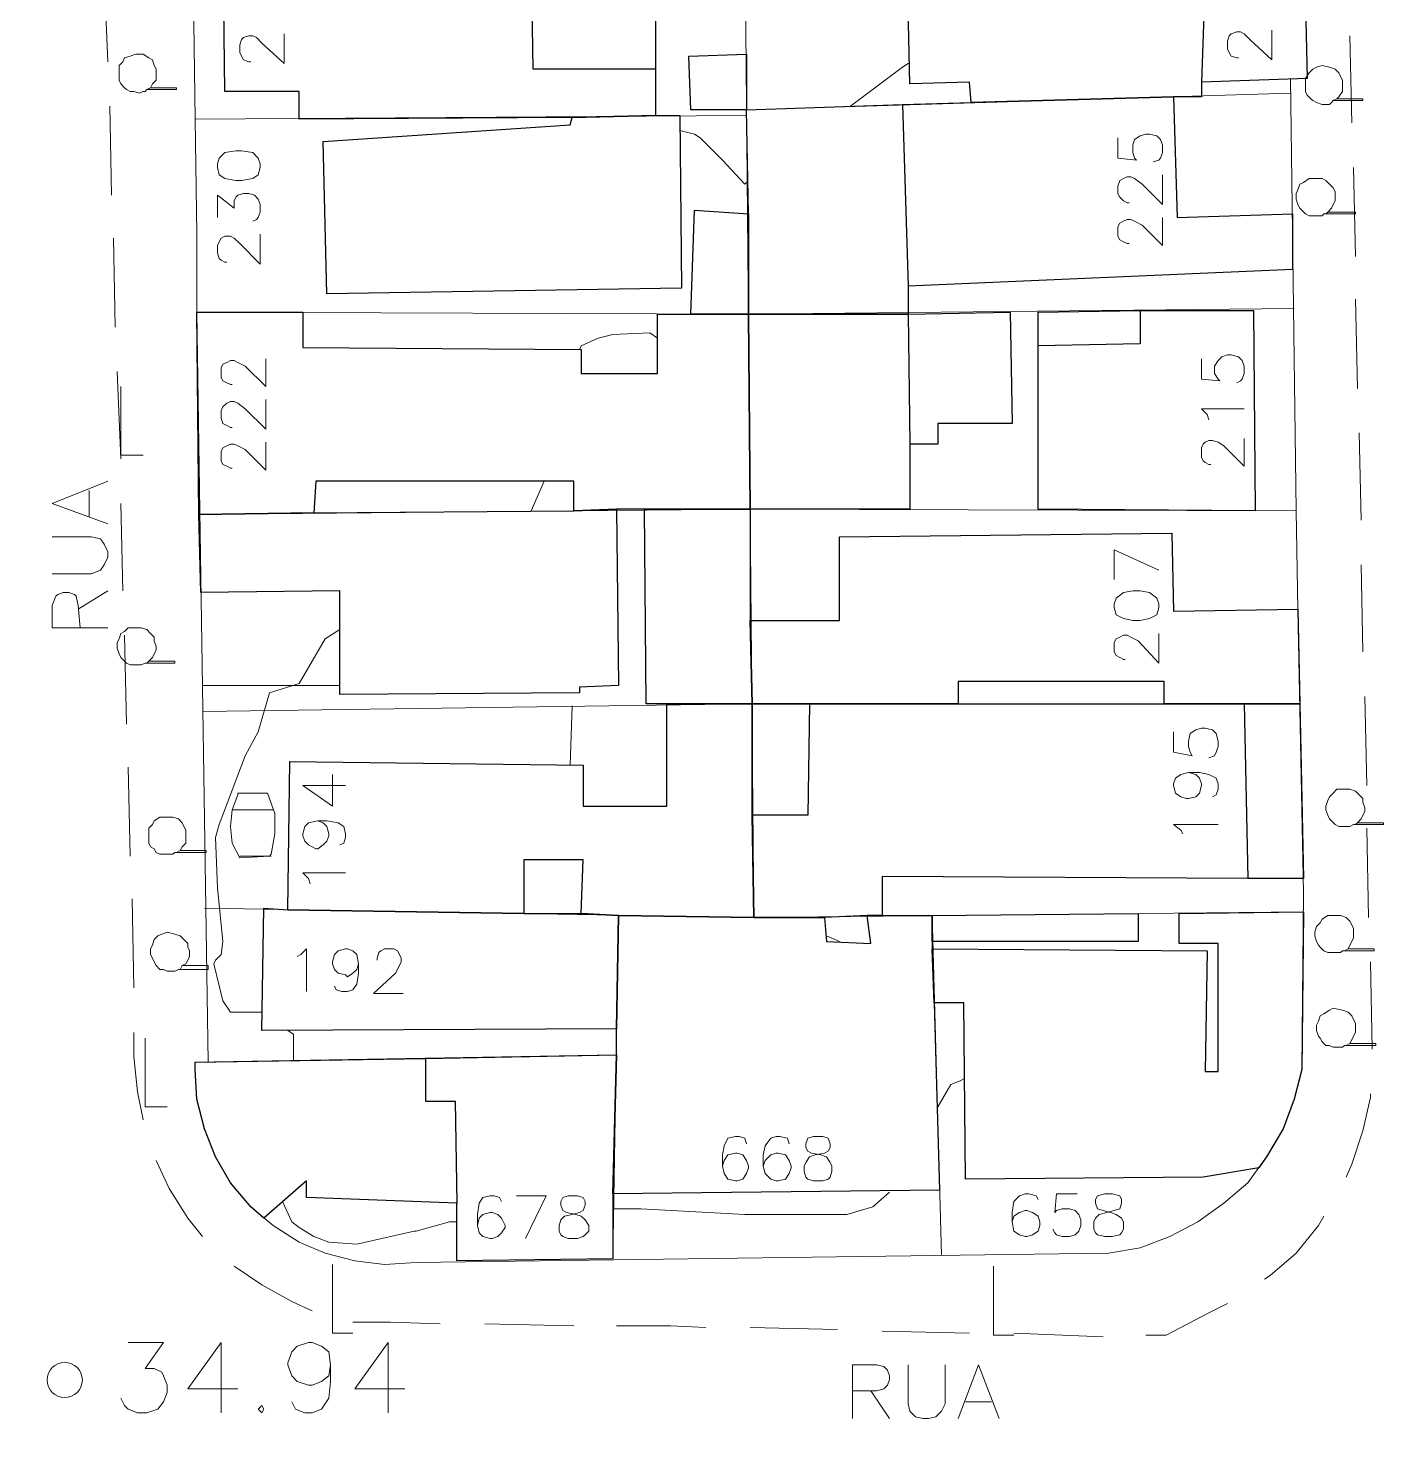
# Model space of a CAD drawing. Extents: x -2391 to 32076, y -11492 to 5852.
# Drawn here: x 4820.1 to 4882.3, y -1182.6 to -1118.1 of the extents above; entities that cross this region are included whole.
import ezdxf

# ---------------------------------------------------------------- set-up
doc = ezdxf.new("R2010")
doc.units = 0
doc.header["$LTSCALE"] = 7
for name, color, linetype in [('ALVE-CT', 3, 'CONTINUOUS'), ('PDF_A101 - EDIFICACAO', 7, 'CONTINUOUS'), ('PDF_A103 - PROJECAO_1', 7, 'CONTINUOUS'), ('PDF_A104 - PROJECAO_2', 7, 'CONTINUOUS'), ('PDF_A118 - PISCINA', 7, 'CONTINUOUS'), ('PDF_A122 - CASA_DE_MAQUINA', 7, 'CONTINUOUS'), ('PDF_A123 - N DE PORTA', 7, 'CONTINUOUS'), ('PDF_A124 - MURO', 7, 'CONTINUOUS'), ('PDF_C301 - MEIO_FIO_2D', 7, 'CONTINUOUS'), ('PDF_C307 - TXT_NOME_LOGRADOURO', 7, 'CONTINUOUS'), ('PDF_F602 - ARVORE_ISOLADA', 7, 'CONTINUOUS'), ('PDF_I903 - POSTE', 7, 'CONTINUOUS'), ('PDF_N1401 - CURVA_MESTRA', 7, 'CONTINUOUS'), ('PDF_N1403 - COTA_DE_APARELHO', 7, 'CONTINUOUS')]:
    doc.layers.add(name, color=color, linetype=linetype)

msp = doc.modelspace()

# ---------------------------------------------------------------- linework, layer by layer
at = {"layer": 'ALVE-CT'}
msp.add_circle((4550.796, -1271.53), 500, dxfattribs=at)
at = {"layer": 'PDF_A101 - EDIFICACAO', "lineweight": 30}
for points in [[(4848.727, -1113.124), (4848.727, -1119.982), (4848.727, -1122.099), (4844.918, -1122.183), (4832.472, -1122.268), (4832.472, -1120.998), (4829.085, -1120.998), (4829.001, -1113.294), (4836.79, -1113.209), (4839.584, -1113.209), (4839.584, -1114.31), (4843.055, -1114.225), (4843.055, -1113.209)], [(4878.275, -1113.124), (4878.444, -1120.405), (4873.619, -1120.575), (4873.619, -1121.252), (4872.349, -1121.252), (4863.12, -1121.506), (4863.036, -1120.575), (4860.326, -1120.659), (4860.242, -1117.188), (4859.564, -1117.273), (4859.48, -1113.971), (4863.29, -1113.886), (4863.29, -1113.124), (4873.873, -1113.124)], [(4852.876, -1121.845), (4850.336, -1121.845), (4850.251, -1119.389), (4852.876, -1119.305)], [(4872.349, -1121.252), (4872.518, -1126.755), (4877.767, -1126.586), (4877.767, -1129.126), (4860.242, -1129.888), (4860.242, -1131.158), (4852.961, -1131.158), (4852.961, -1126.586), (4852.876, -1121.845), (4859.988, -1121.591), (4863.12, -1121.506)], [(4844.918, -1122.183), (4848.727, -1122.099), (4849.828, -1122.099), (4849.913, -1129.972), (4833.742, -1130.226), (4833.573, -1123.284), (4844.833, -1122.522)], [(4852.961, -1126.586), (4852.961, -1131.158), (4850.336, -1131.158), (4850.505, -1126.416)], [(4850.336, -1131.158), (4852.961, -1131.158), (4853.045, -1140.047), (4848.219, -1140.047), (4846.949, -1140.047), (4845.002, -1140.132), (4845.002, -1138.777), (4833.234, -1138.777), (4833.149, -1140.217), (4827.9, -1140.301), (4827.815, -1131.073), (4832.641, -1131.073), (4832.641, -1132.682), (4845.341, -1132.766), (4845.341, -1133.867), (4848.812, -1133.867), (4848.812, -1131.158)], [(4860.326, -1137.084), (4860.326, -1140.047), (4853.045, -1140.047), (4852.961, -1131.158), (4860.242, -1131.158), (4864.898, -1131.073), (4864.983, -1136.153), (4861.596, -1136.153), (4861.596, -1137.084)], [(4875.989, -1130.988), (4876.074, -1140.132), (4866.168, -1140.047), (4866.168, -1132.597), (4866.168, -1131.073), (4870.825, -1130.988)], [(4827.9, -1140.301), (4833.149, -1140.217), (4845.002, -1140.132), (4846.949, -1140.047), (4847.034, -1148.09), (4845.256, -1148.175), (4845.256, -1148.429), (4834.335, -1148.514), (4834.335, -1143.773), (4827.985, -1143.857)], [(4853.045, -1145.127), (4853.13, -1148.937), (4849.235, -1148.937), (4848.304, -1148.937), (4848.219, -1140.047), (4853.045, -1140.047)], [(4878.106, -1148.937), (4875.566, -1148.937), (4871.925, -1148.937), (4871.925, -1147.921), (4862.528, -1147.921), (4862.528, -1148.937), (4855.754, -1148.937), (4853.13, -1148.937), (4853.045, -1145.127), (4857.109, -1145.127), (4857.109, -1141.317), (4872.264, -1141.148), (4872.349, -1144.704), (4878.021, -1144.619)], [(4853.13, -1154.017), (4853.215, -1158.673), (4847.034, -1158.589), (4845.341, -1158.504), (4845.425, -1156.049), (4842.716, -1156.049), (4842.716, -1158.504), (4831.964, -1158.335), (4832.049, -1151.562), (4845.425, -1151.731), (4845.425, -1153.594), (4849.235, -1153.594), (4849.235, -1148.937), (4853.13, -1148.937)], [(4878.106, -1148.937), (4878.275, -1156.895), (4875.735, -1156.895), (4859.056, -1156.811), (4859.056, -1158.589), (4858.379, -1158.589), (4856.432, -1158.673), (4853.215, -1158.673), (4853.13, -1154.017), (4853.13, -1148.937), (4855.754, -1148.937), (4862.528, -1148.937), (4871.925, -1148.937), (4875.566, -1148.937)], [(4831.964, -1158.335), (4842.716, -1158.504), (4845.341, -1158.504), (4847.034, -1158.589), (4846.949, -1163.753), (4830.779, -1163.838), (4830.863, -1158.25)], [(4861.427, -1162.568), (4861.342, -1160.113), (4873.873, -1160.197), (4873.788, -1165.7), (4874.38, -1165.7), (4874.38, -1159.859), (4872.603, -1159.859), (4872.603, -1158.504), (4878.275, -1158.419), (4878.19, -1165.616), (4877.852, -1166.97), (4877.344, -1168.325), (4876.582, -1169.595), (4876.243, -1170.103), (4873.703, -1170.526), (4862.866, -1170.611), (4862.782, -1162.568)], [(4861.342, -1159.774), (4861.342, -1158.589), (4870.74, -1158.504), (4870.74, -1159.774)], [(4853.215, -1158.673), (4856.432, -1158.673), (4856.516, -1159.774), (4858.548, -1159.859), (4858.379, -1158.589), (4859.056, -1158.589), (4861.342, -1158.589), (4861.342, -1159.774), (4861.342, -1160.113), (4861.427, -1162.568), (4861.681, -1171.119), (4846.78, -1171.288), (4846.949, -1164.938), (4846.949, -1163.753), (4847.034, -1158.589)], [(4846.949, -1164.938), (4846.78, -1171.288), (4846.78, -1174.251), (4839.668, -1174.336), (4839.668, -1171.712), (4832.811, -1171.458), (4832.811, -1170.696), (4830.863, -1172.389), (4830.271, -1171.881), (4829.339, -1170.78), (4828.662, -1169.595), (4828.154, -1168.325), (4827.815, -1166.97), (4827.731, -1165.616), (4827.731, -1165.277), (4838.229, -1165.108)]]:
    msp.add_lwpolyline(points, close=True, dxfattribs=at)
at = {"layer": 'PDF_A103 - PROJECAO_1', "lineweight": 30}
for points in [[(4848.727, -1119.982), (4843.14, -1119.982), (4843.055, -1114.225), (4843.055, -1113.209), (4848.727, -1113.124)], [(4873.619, -1120.575), (4873.619, -1121.252), (4872.349, -1121.252), (4863.12, -1121.506), (4863.036, -1120.575), (4860.326, -1120.659), (4860.242, -1117.188), (4859.564, -1117.273), (4859.48, -1113.971), (4863.29, -1113.886), (4863.29, -1113.124), (4873.873, -1113.124)], [(4860.242, -1129.888), (4860.242, -1131.158), (4852.961, -1131.158), (4852.961, -1126.586), (4852.876, -1121.845), (4859.988, -1121.591)], [(4860.326, -1137.084), (4860.326, -1140.047), (4853.045, -1140.047), (4852.961, -1131.158), (4860.242, -1131.158)], [(4875.566, -1148.937), (4875.735, -1156.895), (4859.056, -1156.811), (4859.056, -1158.589), (4858.379, -1158.589), (4856.432, -1158.673), (4853.215, -1158.673), (4853.13, -1154.017), (4853.13, -1148.937), (4855.754, -1148.937), (4862.528, -1148.937), (4871.925, -1148.937)], [(4839.668, -1171.712), (4832.811, -1171.458), (4832.811, -1170.696), (4830.863, -1172.389), (4830.271, -1171.881), (4829.339, -1170.78), (4828.662, -1169.595), (4828.154, -1168.325), (4827.815, -1166.97), (4827.731, -1165.616), (4827.731, -1165.277), (4838.229, -1165.108), (4838.229, -1167.055), (4839.584, -1167.055)]]:
    msp.add_lwpolyline(points, close=True, dxfattribs=at)
at = {"layer": 'PDF_A104 - PROJECAO_2', "lineweight": 30}
msp.add_lwpolyline([(4855.754, -1148.937), (4855.67, -1154.017), (4853.13, -1154.017), (4853.13, -1148.937)], close=True, dxfattribs=at)
at = {"layer": 'PDF_A118 - PISCINA', "lineweight": 9}
msp.add_lwpolyline([(4829.763, -1155.964), (4831.117, -1155.879), (4831.202, -1155.795), (4831.371, -1154.863), (4831.371, -1153.932), (4831.033, -1153.001), (4829.678, -1153.001), (4829.678, -1153.086), (4829.424, -1153.763), (4829.339, -1154.525), (4829.424, -1155.287)], close=True, dxfattribs=at)
for points in [[(4829.424, -1153.763), (4831.287, -1153.763)], [(4829.763, -1155.879), (4831.202, -1155.879)]]:
    msp.add_lwpolyline(points, dxfattribs=at)
at = {"layer": 'PDF_A122 - CASA_DE_MAQUINA', "lineweight": 30}
msp.add_lwpolyline([(4866.168, -1132.597), (4866.168, -1131.073), (4870.825, -1130.988), (4870.825, -1132.512)], close=True, dxfattribs=at)
at = {"layer": 'PDF_A123 - N DE PORTA', "lineweight": 9}
for points in [[(4830.271, -1119.643), (4830.186, -1119.643), (4829.932, -1119.559), (4829.847, -1119.389), (4829.763, -1119.22), (4829.763, -1118.881), (4829.847, -1118.627), (4829.932, -1118.543), (4830.186, -1118.458), (4830.355, -1118.458), (4830.525, -1118.543), (4830.779, -1118.797), (4831.795, -1119.728), (4831.795, -1118.373)], [(4875.312, -1119.474), (4875.227, -1119.474), (4874.973, -1119.389), (4874.888, -1119.22), (4874.804, -1119.051), (4874.804, -1118.712), (4874.888, -1118.458), (4874.973, -1118.373), (4875.227, -1118.289), (4875.396, -1118.289), (4875.566, -1118.373), (4875.82, -1118.627), (4876.836, -1119.559), (4876.836, -1118.204)], [(4869.809, -1123.115), (4869.809, -1124.046), (4870.655, -1124.131), (4870.571, -1124.046), (4870.486, -1123.792), (4870.486, -1123.453), (4870.571, -1123.199), (4870.825, -1123.03), (4871.079, -1122.945), (4871.248, -1122.945), (4871.587, -1123.03), (4871.756, -1123.199), (4871.841, -1123.453), (4871.841, -1123.792), (4871.756, -1124.046), (4871.671, -1124.131), (4871.417, -1124.215)], [(4870.317, -1126.078), (4870.232, -1126.078), (4870.063, -1125.993), (4869.893, -1125.824), (4869.809, -1125.654), (4869.809, -1125.316), (4869.893, -1125.062), (4870.063, -1124.977), (4870.232, -1124.893), (4870.401, -1124.893), (4870.571, -1124.977), (4870.909, -1125.231), (4871.841, -1126.162), (4871.841, -1124.808)], [(4828.747, -1126.755), (4828.747, -1125.739), (4829.509, -1126.332), (4829.509, -1125.993), (4829.593, -1125.824), (4829.678, -1125.739), (4829.932, -1125.654), (4830.186, -1125.654), (4830.44, -1125.739), (4830.609, -1125.908), (4830.694, -1126.162), (4830.694, -1126.501), (4830.609, -1126.755), (4830.525, -1126.84), (4830.355, -1126.924)], [(4870.317, -1127.94), (4870.232, -1127.94), (4870.063, -1127.856), (4869.893, -1127.771), (4869.809, -1127.602), (4869.809, -1127.178), (4869.893, -1127.009), (4870.063, -1126.924), (4870.232, -1126.84), (4870.401, -1126.84), (4870.571, -1126.924), (4870.909, -1127.094), (4871.841, -1128.025), (4871.841, -1126.755)], [(4829.17, -1128.787), (4829.085, -1128.787), (4828.916, -1128.702), (4828.831, -1128.618), (4828.747, -1128.364), (4828.747, -1128.025), (4828.831, -1127.856), (4828.916, -1127.686), (4829.085, -1127.602), (4829.339, -1127.602), (4829.509, -1127.686), (4829.763, -1127.94), (4830.694, -1128.872), (4830.694, -1127.517)], [(4829.424, -1134.375), (4829.339, -1134.375), (4829.17, -1134.29), (4829.001, -1134.206), (4828.916, -1134.036), (4828.916, -1133.613), (4829.001, -1133.444), (4829.17, -1133.359), (4829.339, -1133.274), (4829.509, -1133.274), (4829.678, -1133.359), (4830.017, -1133.528), (4830.948, -1134.46), (4830.948, -1133.19)], [(4873.619, -1133.19), (4873.619, -1134.121), (4874.465, -1134.206), (4874.38, -1134.121), (4874.211, -1133.867), (4874.211, -1133.528), (4874.38, -1133.274), (4874.55, -1133.105), (4874.804, -1133.02), (4874.973, -1133.02), (4875.312, -1133.105), (4875.481, -1133.274), (4875.566, -1133.528), (4875.566, -1133.867), (4875.481, -1134.121), (4875.396, -1134.206), (4875.227, -1134.29)], [(4829.424, -1136.322), (4829.339, -1136.322), (4829.17, -1136.237), (4829.001, -1136.153), (4828.916, -1135.899), (4828.916, -1135.56), (4829.001, -1135.391), (4829.17, -1135.221), (4829.339, -1135.137), (4829.509, -1135.137), (4829.678, -1135.221), (4830.017, -1135.475), (4830.948, -1136.407), (4830.948, -1135.052)], [(4873.957, -1135.983), (4873.873, -1135.729), (4873.619, -1135.475), (4875.566, -1135.475)], [(4829.424, -1138.185), (4829.339, -1138.185), (4829.17, -1138.1), (4829.001, -1138.015), (4828.916, -1137.846), (4828.916, -1137.423), (4829.001, -1137.253), (4829.17, -1137.169), (4829.339, -1137.084), (4829.509, -1137.084), (4829.678, -1137.169), (4830.017, -1137.338), (4830.948, -1138.269), (4830.948, -1136.999)], [(4874.042, -1138.015), (4873.957, -1138.015), (4873.788, -1137.931), (4873.703, -1137.846), (4873.619, -1137.677), (4873.619, -1137.253), (4873.703, -1137.084), (4873.788, -1136.999), (4873.957, -1136.915), (4874.126, -1136.915), (4874.38, -1136.999), (4874.634, -1137.169), (4875.566, -1138.1), (4875.566, -1136.83)], [(4871.671, -1142.841), (4869.639, -1141.91), (4869.639, -1143.265)], [(4870.147, -1146.905), (4870.063, -1146.905), (4869.893, -1146.82), (4869.724, -1146.736), (4869.639, -1146.566), (4869.639, -1146.143), (4869.724, -1145.974), (4869.893, -1145.889), (4870.063, -1145.804), (4870.232, -1145.804), (4870.401, -1145.889), (4870.74, -1146.058), (4871.671, -1147.074), (4871.671, -1145.72)], [(4872.349, -1150.207), (4872.349, -1151.138), (4873.195, -1151.308), (4873.111, -1151.138), (4873.026, -1150.884), (4873.026, -1150.63), (4873.111, -1150.292), (4873.365, -1150.122), (4873.619, -1150.038), (4873.788, -1150.038), (4874.126, -1150.122), (4874.296, -1150.292), (4874.38, -1150.63), (4874.38, -1150.884), (4874.296, -1151.138), (4874.211, -1151.308), (4873.957, -1151.392)], [(4873.026, -1152.07), (4873.365, -1152.154), (4873.534, -1152.324), (4873.619, -1152.578), (4873.619, -1152.662), (4873.534, -1153.001), (4873.365, -1153.17), (4873.026, -1153.255), (4872.941, -1153.255), (4872.687, -1153.17), (4872.433, -1153.001), (4872.349, -1152.662), (4872.349, -1152.578), (4872.433, -1152.324), (4872.687, -1152.154), (4873.026, -1152.07), (4873.534, -1152.07), (4873.957, -1152.154), (4874.296, -1152.324), (4874.38, -1152.578), (4874.38, -1152.832), (4874.296, -1153.086), (4874.126, -1153.17)], [(4834.589, -1152.662), (4832.641, -1152.662), (4833.996, -1153.594), (4833.996, -1152.154)], [(4833.319, -1154.271), (4833.573, -1154.356), (4833.742, -1154.525), (4833.827, -1154.863), (4833.827, -1154.948), (4833.742, -1155.202), (4833.573, -1155.371), (4833.319, -1155.541), (4833.234, -1155.541), (4832.895, -1155.371), (4832.726, -1155.202), (4832.641, -1154.948), (4832.641, -1154.863), (4832.726, -1154.525), (4832.895, -1154.356), (4833.319, -1154.271), (4833.742, -1154.271), (4834.25, -1154.356), (4834.504, -1154.525), (4834.589, -1154.863), (4834.589, -1155.033), (4834.504, -1155.287), (4834.335, -1155.371)], [(4872.772, -1154.863), (4872.687, -1154.694), (4872.349, -1154.44), (4874.38, -1154.44)], [(4832.98, -1157.149), (4832.895, -1156.895), (4832.641, -1156.641), (4834.589, -1156.641)], [(4832.387, -1160.451), (4832.557, -1160.367), (4832.811, -1160.113), (4832.811, -1162.06)], [(4835.181, -1160.79), (4835.097, -1161.044), (4834.927, -1161.213), (4834.673, -1161.383), (4834.589, -1161.298), (4834.25, -1161.213), (4834.081, -1161.044), (4833.996, -1160.79), (4833.996, -1160.705), (4834.081, -1160.367), (4834.25, -1160.197), (4834.589, -1160.113), (4834.673, -1160.113), (4834.927, -1160.197), (4835.097, -1160.367), (4835.181, -1160.79), (4835.181, -1161.213), (4835.097, -1161.721), (4834.927, -1161.975), (4834.673, -1162.06), (4834.419, -1162.06), (4834.165, -1161.975), (4834.081, -1161.806)], [(4836.028, -1160.621), (4836.028, -1160.536), (4836.112, -1160.282), (4836.197, -1160.197), (4836.366, -1160.113), (4836.79, -1160.113), (4836.959, -1160.197), (4837.044, -1160.367), (4837.128, -1160.536), (4837.128, -1160.705), (4837.044, -1160.875), (4836.874, -1161.213), (4835.858, -1162.145), (4837.213, -1162.145)], [(4852.876, -1169.002), (4852.791, -1168.748), (4852.537, -1168.664), (4852.368, -1168.664), (4852.029, -1168.748), (4851.86, -1169.087), (4851.775, -1169.51), (4851.775, -1170.018), (4851.86, -1170.357), (4852.029, -1170.611), (4852.368, -1170.696), (4852.453, -1170.696), (4852.707, -1170.611), (4852.876, -1170.357), (4852.961, -1170.103), (4852.961, -1170.018), (4852.876, -1169.764), (4852.707, -1169.51), (4852.453, -1169.426), (4852.368, -1169.426), (4852.029, -1169.51), (4851.86, -1169.764), (4851.775, -1170.018)], [(4854.823, -1169.002), (4854.738, -1168.748), (4854.4, -1168.664), (4854.231, -1168.664), (4853.977, -1168.748), (4853.723, -1169.087), (4853.638, -1169.51), (4853.638, -1170.018), (4853.723, -1170.357), (4853.977, -1170.611), (4854.231, -1170.696), (4854.315, -1170.696), (4854.654, -1170.611), (4854.823, -1170.357), (4854.908, -1170.103), (4854.908, -1170.018), (4854.823, -1169.764), (4854.654, -1169.51), (4854.315, -1169.426), (4854.231, -1169.426), (4853.977, -1169.51), (4853.723, -1169.764), (4853.638, -1170.018)], [(4841.7, -1171.627), (4841.616, -1171.458), (4841.362, -1171.373), (4841.192, -1171.373), (4840.854, -1171.458), (4840.684, -1171.712), (4840.6, -1172.22), (4840.6, -1172.728), (4840.684, -1173.066), (4840.854, -1173.236), (4841.192, -1173.32), (4841.277, -1173.32), (4841.531, -1173.236), (4841.7, -1173.066), (4841.87, -1172.812), (4841.87, -1172.728), (4841.7, -1172.389), (4841.531, -1172.22), (4841.277, -1172.135), (4841.192, -1172.135), (4840.854, -1172.22), (4840.684, -1172.389), (4840.6, -1172.728)], [(4842.801, -1173.32), (4843.732, -1171.373), (4842.378, -1171.373)], [(4866.168, -1171.542), (4866.083, -1171.373), (4865.745, -1171.288), (4865.575, -1171.288), (4865.321, -1171.373), (4865.067, -1171.627), (4864.983, -1172.135), (4864.983, -1172.558), (4865.067, -1172.982), (4865.321, -1173.151), (4865.575, -1173.236), (4865.66, -1173.236), (4865.914, -1173.151), (4866.168, -1172.982), (4866.253, -1172.728), (4866.253, -1172.558), (4866.168, -1172.304), (4865.914, -1172.135), (4865.66, -1172.05), (4865.575, -1172.05), (4865.321, -1172.135), (4865.067, -1172.304), (4864.983, -1172.558)], [(4867.946, -1171.288), (4867.015, -1171.288), (4866.93, -1172.135), (4867.015, -1172.05), (4867.269, -1171.966), (4867.607, -1171.966), (4867.861, -1172.05), (4868.031, -1172.22), (4868.115, -1172.474), (4868.115, -1172.728), (4868.031, -1172.982), (4867.861, -1173.151), (4867.607, -1173.236), (4867.269, -1173.236), (4867.015, -1173.151), (4866.93, -1173.066), (4866.845, -1172.897)]]:
    msp.add_lwpolyline(points, dxfattribs=at)
for points in [[(4828.747, -1124.469), (4828.831, -1124.808), (4829.085, -1124.977), (4829.593, -1125.062), (4829.847, -1125.062), (4830.355, -1124.977), (4830.609, -1124.808), (4830.694, -1124.469), (4830.694, -1124.3), (4830.609, -1124.046), (4830.355, -1123.792), (4829.847, -1123.707), (4829.593, -1123.707), (4829.085, -1123.792), (4828.831, -1124.046), (4828.747, -1124.3)], [(4869.639, -1144.535), (4869.724, -1144.873), (4870.063, -1145.042), (4870.486, -1145.127), (4870.825, -1145.127), (4871.248, -1145.042), (4871.587, -1144.873), (4871.671, -1144.535), (4871.671, -1144.365), (4871.587, -1144.111), (4871.248, -1143.857), (4870.825, -1143.773), (4870.486, -1143.773), (4870.063, -1143.857), (4869.724, -1144.111), (4869.639, -1144.365)], [(4855.924, -1168.664), (4855.67, -1168.748), (4855.585, -1169.002), (4855.585, -1169.172), (4855.67, -1169.341), (4855.839, -1169.426), (4856.262, -1169.51), (4856.516, -1169.595), (4856.686, -1169.849), (4856.77, -1170.018), (4856.77, -1170.272), (4856.686, -1170.526), (4856.601, -1170.611), (4856.347, -1170.696), (4855.924, -1170.696), (4855.67, -1170.611), (4855.585, -1170.526), (4855.5, -1170.272), (4855.5, -1170.018), (4855.585, -1169.849), (4855.754, -1169.595), (4856.008, -1169.51), (4856.432, -1169.426), (4856.601, -1169.341), (4856.686, -1169.172), (4856.686, -1169.002), (4856.601, -1168.748), (4856.347, -1168.664)], [(4844.748, -1171.373), (4844.494, -1171.458), (4844.41, -1171.627), (4844.41, -1171.796), (4844.494, -1172.05), (4844.664, -1172.135), (4845.087, -1172.22), (4845.341, -1172.304), (4845.51, -1172.474), (4845.679, -1172.728), (4845.679, -1172.982), (4845.51, -1173.151), (4845.425, -1173.236), (4845.171, -1173.32), (4844.748, -1173.32), (4844.494, -1173.236), (4844.41, -1173.151), (4844.325, -1172.982), (4844.325, -1172.728), (4844.41, -1172.474), (4844.579, -1172.304), (4844.918, -1172.22), (4845.256, -1172.135), (4845.425, -1172.05), (4845.51, -1171.796), (4845.51, -1171.627), (4845.425, -1171.458), (4845.171, -1171.373)], [(4869.216, -1171.288), (4868.877, -1171.373), (4868.793, -1171.542), (4868.793, -1171.712), (4868.877, -1171.966), (4869.131, -1172.05), (4869.47, -1172.135), (4869.724, -1172.22), (4869.978, -1172.389), (4870.063, -1172.558), (4870.063, -1172.897), (4869.978, -1173.066), (4869.893, -1173.151), (4869.555, -1173.236), (4869.216, -1173.236), (4868.877, -1173.151), (4868.793, -1173.066), (4868.708, -1172.897), (4868.708, -1172.558), (4868.793, -1172.389), (4868.962, -1172.22), (4869.301, -1172.135), (4869.639, -1172.05), (4869.893, -1171.966), (4869.978, -1171.712), (4869.978, -1171.542), (4869.893, -1171.373), (4869.555, -1171.288)]]:
    msp.add_lwpolyline(points, close=True, dxfattribs=at)
at = {"layer": 'PDF_A124 - MURO', "lineweight": 9}
for points in [[(4853.215, -1158.673), (4852.791, -1113.124), (4851.267, -1059.109), (4851.013, -1049.034), (4826.63, -1048.78), (4826.376, -1032.016), (4826.291, -1029.476), (4826.122, -1016.354), (4826.122, -1016.184), (4826.122, -1014.237)], [(4877.852, -1130.904), (4852.961, -1131.158), (4827.815, -1131.073), (4827.815, -1128.787), (4827.815, -1127.517), (4827.731, -1122.268), (4827.646, -1115.664), (4827.646, -1113.294)], [(4827.9, -1140.301), (4853.045, -1140.047), (4877.936, -1140.132), (4877.682, -1120.405)], [(4852.876, -1121.845), (4877.682, -1121.083)], [(4852.876, -1122.099), (4827.731, -1122.268)], [(4827.815, -1131.073), (4828.323, -1165.277)], [(4877.936, -1140.132), (4878.021, -1144.619), (4878.275, -1157.573), (4878.19, -1165.616), (4877.852, -1166.97), (4877.344, -1168.325), (4876.582, -1169.595), (4875.735, -1170.78), (4874.634, -1171.712), (4873.449, -1172.558), (4872.179, -1173.236), (4870.825, -1173.744), (4869.385, -1173.997), (4837.806, -1174.421), (4836.366, -1174.505), (4835.012, -1174.336), (4833.657, -1173.997), (4832.472, -1173.49), (4831.287, -1172.728), (4830.271, -1171.881), (4829.339, -1170.78), (4828.662, -1169.595), (4828.154, -1168.325), (4827.815, -1166.97), (4827.731, -1165.616), (4827.731, -1165.277), (4846.949, -1164.938)], [(4834.335, -1148.09), (4828.069, -1148.09)], [(4828.069, -1149.276), (4853.13, -1148.937)], [(4844.918, -1149.022), (4844.833, -1151.731)], [(4828.154, -1158.25), (4853.215, -1158.673), (4878.275, -1158.419)], [(4846.78, -1174.251), (4847.034, -1158.589)], [(4861.342, -1158.589), (4861.766, -1174.082)]]:
    msp.add_lwpolyline(points, dxfattribs=at)
at = {"layer": 'PDF_C301 - MEIO_FIO_2D', "lineweight": 9}
for points in [[(4823.752, -1119.643), (4823.582, -1115.664)], [(4880.392, -1118.458), (4880.476, -1122.437)], [(4823.921, -1125.739), (4823.836, -1121.675)], [(4880.561, -1124.469), (4880.646, -1128.533)], [(4824.09, -1131.75), (4824.006, -1127.686)], [(4880.646, -1130.48), (4880.73, -1134.544)], [(4824.344, -1137.761), (4824.175, -1133.782)], [(4880.815, -1136.576), (4880.9, -1140.555)], [(4824.429, -1143.773), (4824.344, -1139.793)], [(4880.9, -1142.587), (4880.984, -1146.566)], [(4824.598, -1149.868), (4824.514, -1145.804)], [(4881.069, -1148.598), (4881.154, -1152.662)], [(4824.768, -1155.879), (4824.683, -1151.816)], [(4881.154, -1154.609), (4881.238, -1158.673)], [(4824.937, -1161.891), (4824.852, -1157.827)], [(4881.323, -1160.705), (4881.408, -1164.684)], [(4825.36, -1167.902), (4825.106, -1166.632), (4824.937, -1165.023), (4824.937, -1163.923)], [(4881.323, -1166.716), (4881.323, -1166.886), (4880.984, -1168.41), (4880.476, -1169.934), (4880.222, -1170.526)], [(4828.069, -1173.236), (4827.392, -1172.389), (4826.545, -1171.034), (4825.953, -1169.764)], [(4879.206, -1172.304), (4878.952, -1172.728), (4877.936, -1173.997), (4876.751, -1175.013), (4876.497, -1175.183)], [(4833.065, -1176.622), (4832.133, -1176.199), (4830.779, -1175.437), (4829.509, -1174.59)], [(4874.804, -1176.283), (4873.957, -1176.707), (4872.01, -1177.723), (4871.079, -1177.723)], [(4838.906, -1177.215), (4836.62, -1177.13), (4836.282, -1177.13), (4834.927, -1177.13)], [(4845.002, -1177.299), (4840.938, -1177.215)], [(4851.013, -1177.384), (4849.405, -1177.299), (4846.949, -1177.299)], [(4857.024, -1177.469), (4853.045, -1177.384)], [(4863.036, -1177.638), (4859.056, -1177.553)], [(4869.131, -1177.807), (4865.067, -1177.638)]]:
    msp.add_lwpolyline(points, dxfattribs=at)
at = {"layer": 'PDF_C307 - TXT_NOME_LOGRADOURO', "lineweight": 9}
for points in [[(4823.752, -1140.725), (4821.212, -1139.793), (4823.752, -1138.777)], [(4822.905, -1140.386), (4822.905, -1139.201)], [(4821.212, -1143.011), (4822.99, -1143.011), (4823.413, -1142.841), (4823.582, -1142.587), (4823.752, -1142.249), (4823.752, -1141.995), (4823.582, -1141.656), (4823.413, -1141.402), (4822.99, -1141.317), (4821.212, -1141.317)], [(4823.752, -1145.466), (4821.212, -1145.466), (4821.212, -1144.45), (4821.381, -1144.027), (4821.466, -1143.942), (4821.72, -1143.857), (4821.974, -1143.857), (4822.228, -1143.942), (4822.312, -1144.027), (4822.397, -1144.45), (4822.482, -1145.466)], [(4822.397, -1144.619), (4823.752, -1143.773)], [(4857.702, -1181.533), (4857.702, -1179.077), (4858.802, -1179.077), (4859.141, -1179.162), (4859.31, -1179.331), (4859.395, -1179.585), (4859.395, -1179.755), (4859.31, -1180.009), (4859.141, -1180.178), (4858.802, -1180.263), (4857.702, -1180.263)], [(4860.242, -1179.077), (4860.242, -1180.855), (4860.326, -1181.194), (4860.58, -1181.448), (4860.919, -1181.533), (4861.173, -1181.533), (4861.512, -1181.448), (4861.766, -1181.194), (4861.935, -1180.855), (4861.935, -1179.077)], [(4862.528, -1181.533), (4863.459, -1179.077), (4864.39, -1181.533)], [(4858.548, -1180.263), (4859.395, -1181.533)], [(4862.866, -1180.771), (4864.052, -1180.771)]]:
    msp.add_lwpolyline(points, dxfattribs=at)
at = {"layer": 'PDF_F602 - ARVORE_ISOLADA', "lineweight": 9}
for points in [[(4825.699, -1120.829), (4825.53, -1120.913), (4825.445, -1120.998), (4825.36, -1120.998), (4825.191, -1121.083), (4824.937, -1120.998), (4824.768, -1120.998), (4824.598, -1120.913), (4824.514, -1120.829), (4824.344, -1120.659), (4824.26, -1120.49), (4824.26, -1120.236), (4824.26, -1120.067), (4824.26, -1119.813), (4824.429, -1119.643), (4824.514, -1119.474), (4824.768, -1119.389), (4825.022, -1119.305), (4825.36, -1119.305), (4825.614, -1119.474), (4825.783, -1119.559), (4825.868, -1119.813), (4825.953, -1119.982), (4825.953, -1120.151), (4825.953, -1120.321), (4825.953, -1120.49), (4825.783, -1120.659), (4825.699, -1120.829), (4825.53, -1120.913), (4826.884, -1120.913), (4826.884, -1120.829)], [(4879.799, -1121.337), (4879.63, -1121.421), (4879.545, -1121.506), (4879.46, -1121.591), (4879.291, -1121.591), (4879.122, -1121.591), (4878.868, -1121.506), (4878.698, -1121.421), (4878.614, -1121.337), (4878.444, -1121.167), (4878.36, -1120.998), (4878.36, -1120.829), (4878.36, -1120.575), (4878.36, -1120.405), (4878.529, -1120.151), (4878.698, -1119.982), (4878.868, -1119.897), (4879.122, -1119.813), (4879.46, -1119.897), (4879.714, -1119.982), (4879.884, -1120.151), (4879.968, -1120.321), (4880.053, -1120.49), (4880.053, -1120.659), (4880.053, -1120.829), (4880.053, -1120.998), (4879.884, -1121.252), (4879.799, -1121.337), (4879.63, -1121.421), (4880.984, -1121.421), (4880.984, -1121.337)], [(4879.376, -1126.501), (4879.291, -1126.586), (4879.206, -1126.586), (4879.122, -1126.67), (4878.868, -1126.67), (4878.698, -1126.67), (4878.529, -1126.67), (4878.36, -1126.586), (4878.19, -1126.416), (4878.106, -1126.332), (4878.021, -1126.162), (4877.936, -1125.908), (4877.936, -1125.654), (4878.021, -1125.485), (4878.106, -1125.231), (4878.275, -1125.147), (4878.529, -1124.977), (4878.698, -1124.977), (4879.122, -1124.977), (4879.291, -1125.062), (4879.46, -1125.231), (4879.63, -1125.4), (4879.714, -1125.57), (4879.714, -1125.739), (4879.714, -1125.993), (4879.63, -1126.162), (4879.545, -1126.332), (4879.376, -1126.501), (4879.291, -1126.586), (4880.646, -1126.586), (4880.646, -1126.501)], [(4825.614, -1146.99), (4825.53, -1147.074), (4825.445, -1147.074), (4825.276, -1147.159), (4825.106, -1147.159), (4824.937, -1147.159), (4824.768, -1147.159), (4824.598, -1147.074), (4824.429, -1146.905), (4824.344, -1146.82), (4824.26, -1146.651), (4824.175, -1146.397), (4824.175, -1146.143), (4824.26, -1145.974), (4824.344, -1145.72), (4824.514, -1145.635), (4824.683, -1145.466), (4824.937, -1145.466), (4825.276, -1145.466), (4825.53, -1145.55), (4825.699, -1145.72), (4825.868, -1145.889), (4825.868, -1146.058), (4825.953, -1146.312), (4825.953, -1146.482), (4825.868, -1146.651), (4825.783, -1146.82), (4825.614, -1146.99), (4825.53, -1147.074), (4826.799, -1147.074), (4826.799, -1146.99)], [(4880.73, -1154.356), (4880.646, -1154.44), (4880.561, -1154.44), (4880.392, -1154.525), (4880.222, -1154.525), (4880.053, -1154.525), (4879.884, -1154.525), (4879.714, -1154.44), (4879.545, -1154.271), (4879.46, -1154.186), (4879.376, -1154.017), (4879.291, -1153.763), (4879.291, -1153.594), (4879.376, -1153.34), (4879.46, -1153.17), (4879.63, -1153.001), (4879.799, -1152.832), (4880.053, -1152.832), (4880.392, -1152.832), (4880.646, -1152.916), (4880.815, -1153.086), (4880.984, -1153.255), (4880.984, -1153.424), (4881.069, -1153.678), (4881.069, -1153.848), (4880.984, -1154.017), (4880.9, -1154.186), (4880.73, -1154.356), (4880.646, -1154.44), (4881.916, -1154.44), (4881.916, -1154.356)], [(4827.053, -1155.625), (4826.884, -1155.71), (4826.799, -1155.71), (4826.715, -1155.795), (4826.545, -1155.795), (4826.291, -1155.795), (4826.122, -1155.795), (4825.953, -1155.71), (4825.868, -1155.541), (4825.699, -1155.456), (4825.614, -1155.287), (4825.614, -1155.033), (4825.614, -1154.863), (4825.614, -1154.609), (4825.783, -1154.44), (4825.868, -1154.271), (4826.122, -1154.102), (4826.376, -1154.102), (4826.715, -1154.102), (4826.969, -1154.186), (4827.138, -1154.356), (4827.223, -1154.525), (4827.307, -1154.694), (4827.307, -1154.948), (4827.307, -1155.117), (4827.307, -1155.287), (4827.138, -1155.456), (4827.053, -1155.625), (4826.884, -1155.71), (4828.239, -1155.71), (4828.239, -1155.625)], [(4880.307, -1160.113), (4880.138, -1160.197), (4880.053, -1160.197), (4879.968, -1160.282), (4879.799, -1160.282), (4879.545, -1160.282), (4879.376, -1160.282), (4879.206, -1160.197), (4879.037, -1160.028), (4878.952, -1159.943), (4878.868, -1159.774), (4878.783, -1159.52), (4878.783, -1159.351), (4878.868, -1159.097), (4879.037, -1158.927), (4879.122, -1158.758), (4879.376, -1158.589), (4879.63, -1158.589), (4879.968, -1158.589), (4880.222, -1158.673), (4880.392, -1158.843), (4880.476, -1159.012), (4880.561, -1159.181), (4880.561, -1159.435), (4880.561, -1159.605), (4880.476, -1159.774), (4880.392, -1159.943), (4880.307, -1160.113), (4880.138, -1160.197), (4881.492, -1160.197), (4881.492, -1160.113)], [(4827.138, -1160.875), (4827.053, -1161.044), (4826.969, -1161.044), (4826.799, -1161.129), (4826.63, -1161.129), (4826.461, -1161.129), (4826.291, -1161.044), (4826.122, -1161.044), (4825.953, -1160.875), (4825.868, -1160.705), (4825.783, -1160.536), (4825.699, -1160.367), (4825.699, -1160.113), (4825.783, -1159.943), (4825.868, -1159.689), (4826.037, -1159.52), (4826.207, -1159.435), (4826.461, -1159.351), (4826.799, -1159.435), (4827.053, -1159.52), (4827.223, -1159.689), (4827.392, -1159.859), (4827.392, -1160.028), (4827.477, -1160.197), (4827.477, -1160.451), (4827.392, -1160.621), (4827.307, -1160.79), (4827.138, -1160.875), (4827.053, -1161.044), (4828.323, -1161.044), (4828.323, -1160.875)], [(4880.392, -1164.43), (4880.222, -1164.515), (4880.138, -1164.515), (4880.053, -1164.6), (4879.799, -1164.6), (4879.63, -1164.6), (4879.46, -1164.515), (4879.291, -1164.515), (4879.122, -1164.346), (4879.037, -1164.176), (4878.952, -1164.092), (4878.868, -1163.838), (4878.868, -1163.584), (4878.952, -1163.415), (4879.037, -1163.161), (4879.206, -1163.076), (4879.46, -1162.907), (4879.63, -1162.822), (4880.053, -1162.907), (4880.307, -1162.991), (4880.476, -1163.161), (4880.561, -1163.33), (4880.646, -1163.499), (4880.646, -1163.669), (4880.646, -1163.923), (4880.561, -1164.092), (4880.476, -1164.261), (4880.392, -1164.43), (4880.222, -1164.515), (4881.577, -1164.515), (4881.577, -1164.43)]]:
    msp.add_lwpolyline(points, close=True, dxfattribs=at)
at = {"layer": 'PDF_I903 - POSTE', "lineweight": 9}
for points in [[(4825.36, -1137.592), (4824.344, -1137.592), (4824.344, -1134.46)], [(4826.461, -1167.309), (4825.445, -1167.309), (4825.445, -1164.176)], [(4834.927, -1177.638), (4833.996, -1177.638), (4833.996, -1174.505)], [(4865.067, -1177.723), (4864.136, -1177.723), (4864.136, -1174.59)]]:
    msp.add_lwpolyline(points, dxfattribs=at)
at = {"layer": 'PDF_N1401 - CURVA_MESTRA', "lineweight": 20}
for points in [[(4860.326, -1119.728), (4860.242, -1119.728), (4859.988, -1119.897), (4857.617, -1121.675)], [(4852.876, -1125.147), (4852.791, -1125.231), (4851.775, -1124.131), (4851.183, -1123.538), (4850.759, -1123.115), (4850.505, -1122.945), (4849.828, -1122.776)], [(4845.256, -1132.766), (4845.341, -1132.597), (4846.103, -1132.258), (4846.78, -1132.089), (4848.473, -1132.004), (4848.812, -1132.258)], [(4843.055, -1140.132), (4843.648, -1138.777)], [(4830.779, -1162.991), (4830.525, -1162.991), (4829.339, -1162.991), (4829.001, -1162.483), (4828.577, -1160.79), (4828.662, -1160.621), (4828.916, -1160.367), (4829.001, -1159.774), (4828.747, -1157.319), (4828.662, -1155.033), (4828.831, -1154.44), (4830.017, -1151.308), (4830.609, -1150.207), (4831.117, -1148.429), (4832.472, -1148.006), (4833.657, -1145.974), (4834.335, -1145.55)], [(4856.516, -1159.52), (4857.109, -1159.774)], [(4832.218, -1165.192), (4832.218, -1164.007), (4831.964, -1163.838)], [(4862.782, -1166.039), (4862.612, -1166.124), (4862.189, -1166.293), (4861.596, -1167.309)], [(4859.395, -1171.204), (4858.633, -1171.881), (4857.448, -1172.22), (4855.924, -1172.22), (4854.992, -1172.22), (4853.892, -1172.22), (4852.791, -1172.22), (4848.05, -1171.966), (4846.78, -1171.966)], [(4839.668, -1172.558), (4839.33, -1172.558), (4837.806, -1172.982), (4837.721, -1172.982), (4835.097, -1173.574), (4833.827, -1173.49), (4833.149, -1173.236), (4832.472, -1172.812), (4832.133, -1172.558), (4831.71, -1171.627)]]:
    msp.add_lwpolyline(points, dxfattribs=at)
at = {"layer": 'PDF_N1403 - COTA_DE_APARELHO', "lineweight": 9}
for points in [[(4824.683, -1178.061), (4826.291, -1178.061), (4825.445, -1179.247), (4825.868, -1179.247), (4826.207, -1179.416), (4826.291, -1179.585), (4826.461, -1180.009), (4826.461, -1180.347), (4826.291, -1180.771), (4826.037, -1181.109), (4825.53, -1181.279), (4825.106, -1181.279), (4824.683, -1181.109), (4824.514, -1180.94), (4824.344, -1180.601)], [(4828.916, -1181.279), (4828.916, -1178.061), (4827.392, -1180.178), (4829.678, -1180.178)], [(4833.911, -1179.077), (4833.827, -1179.585), (4833.488, -1179.839), (4833.065, -1180.009), (4832.895, -1180.009), (4832.387, -1179.839), (4832.133, -1179.585), (4831.964, -1179.077), (4831.964, -1178.993), (4832.133, -1178.485), (4832.387, -1178.231), (4832.895, -1178.061), (4833.065, -1178.061), (4833.488, -1178.231), (4833.827, -1178.485), (4833.911, -1179.077), (4833.911, -1179.839), (4833.827, -1180.601), (4833.488, -1181.109), (4833.065, -1181.279), (4832.726, -1181.279), (4832.303, -1181.109), (4832.133, -1180.771)], [(4836.536, -1181.279), (4836.536, -1178.061), (4835.012, -1180.178), (4837.298, -1180.178)]]:
    msp.add_lwpolyline(points, dxfattribs=at)
msp.add_lwpolyline([(4830.779, -1180.94), (4830.609, -1181.109), (4830.779, -1181.279), (4830.863, -1181.109)], close=True, dxfattribs=at)
msp.add_circle((4821.784, -1179.773), 0.804, dxfattribs=at)

doc.saveas('drawing.dxf')
